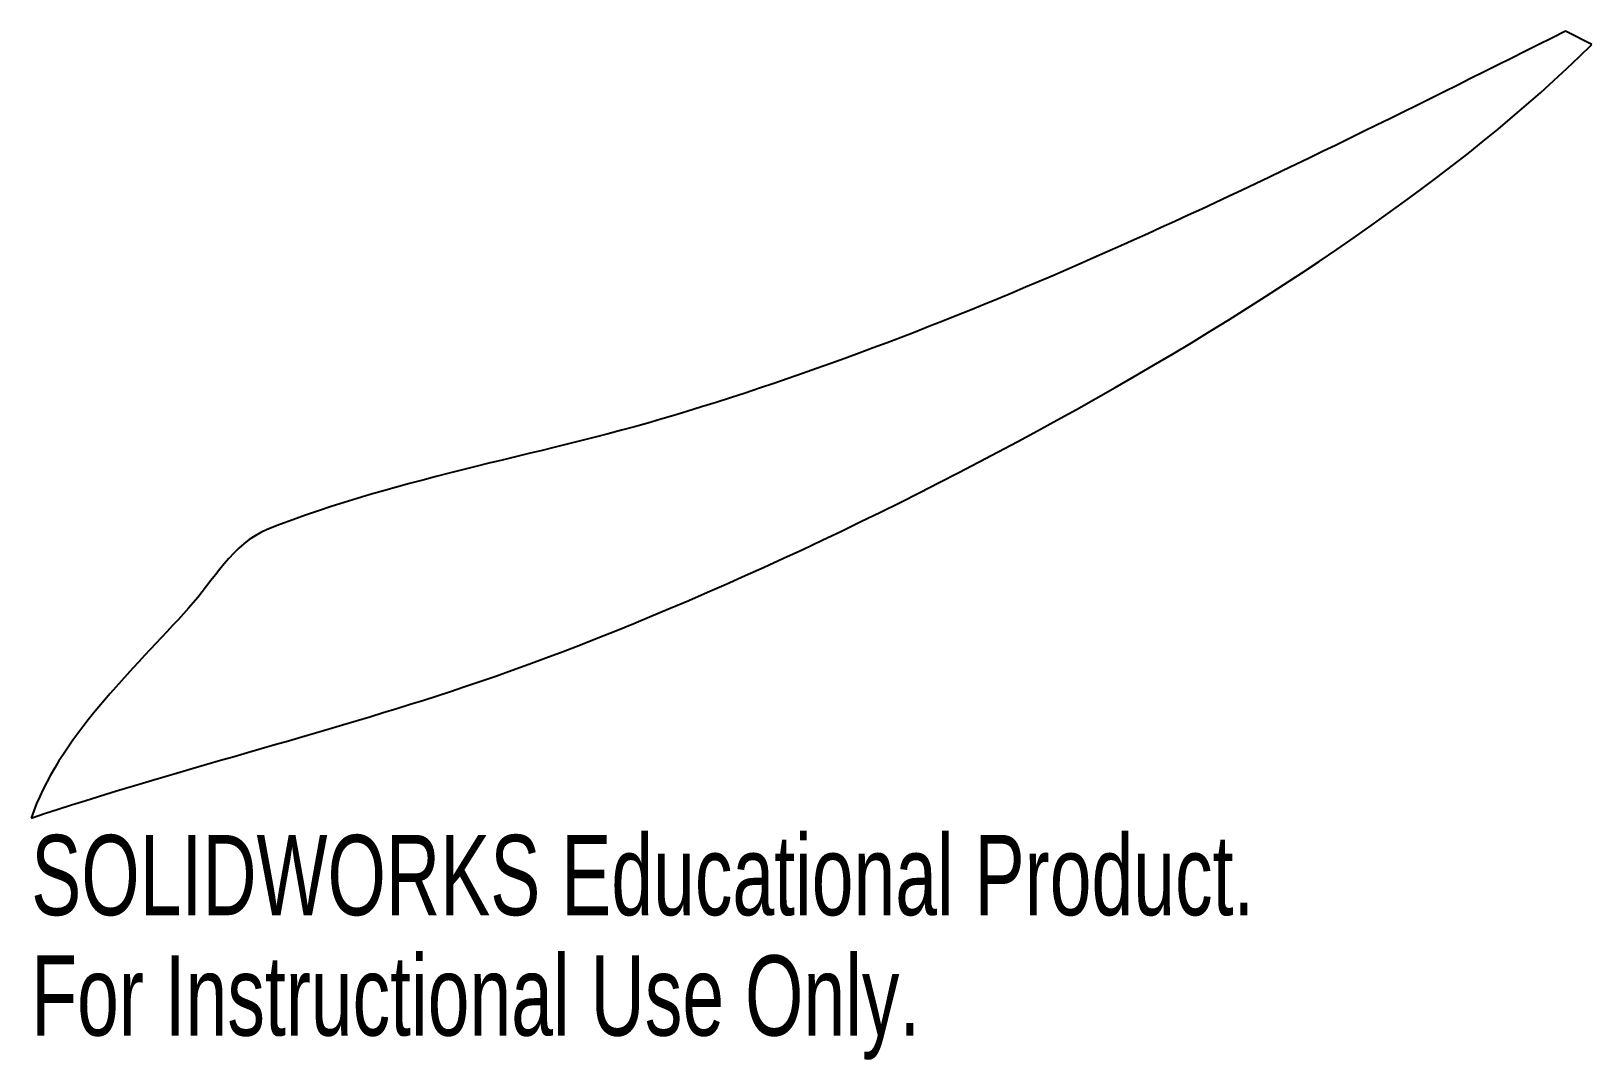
# Model space of a CAD drawing. Header units: inches. Extents: x 4.39 to 8.09, y -0.57 to 1.87.
import ezdxf

# ---------------------------------------------------------------- set-up
doc = ezdxf.new("R2010")
doc.units = ezdxf.units.IN
doc.header["$MEASUREMENT"] = 0
doc.styles.add('SLDTEXTSTYLE0', font='TXT', dxfattribs={"width": 0.7})

msp = doc.modelspace()

# ---------------------------------------------------------------- linework, layer by layer
at = {"color": 7, "linetype": 'Continuous', "lineweight": 25}
msp.add_line((8.0866, 1.835), (8.0244, 1.8661), dxfattribs=at)
for points, knots in [([(8.0244, 1.8661), (7.3346, 1.5212), (6.6813, 1.1921), (5.9406, 0.9642), (5.6112, 0.8628), (5.2658, 0.8108), (4.9453, 0.6843), (4.8634, 0.652), (4.8178, 0.5627), (4.7587, 0.4976), (4.6282, 0.3541), (4.4469, 0.1844), (4.3854, 0)], [0, 0, 0, 0, 1, 1, 1, 2, 2, 2, 3, 3, 3, 4, 4, 4, 4]), ([(4.3854, 0), (4.7246, 0.1131), (5.0729, 0.1981), (5.4118, 0.311), (6.2055, 0.5756), (7.4765, 1.2249), (8.0866, 1.835)], [0, 0, 0, 0, 1, 1, 1, 2, 2, 2, 2])]:
    msp.add_open_spline(points, degree=3, knots=knots, dxfattribs=at)

# ---------------------------------------------------------------- texts
at = {"color": 7, "linetype": 'Continuous', "char_height": 0.1903, "attachment_point": 1, "style": 'SLDTEXTSTYLE0'}
for s, insert in [('SOLIDWORKS Educational Product.', (4.3854, -0.0401)), ('For Instructional Use Only.', (4.3854, -0.3256))]:
    msp.add_mtext(s, dxfattribs=dict(at, insert=insert))

doc.saveas('drawing.dxf')
